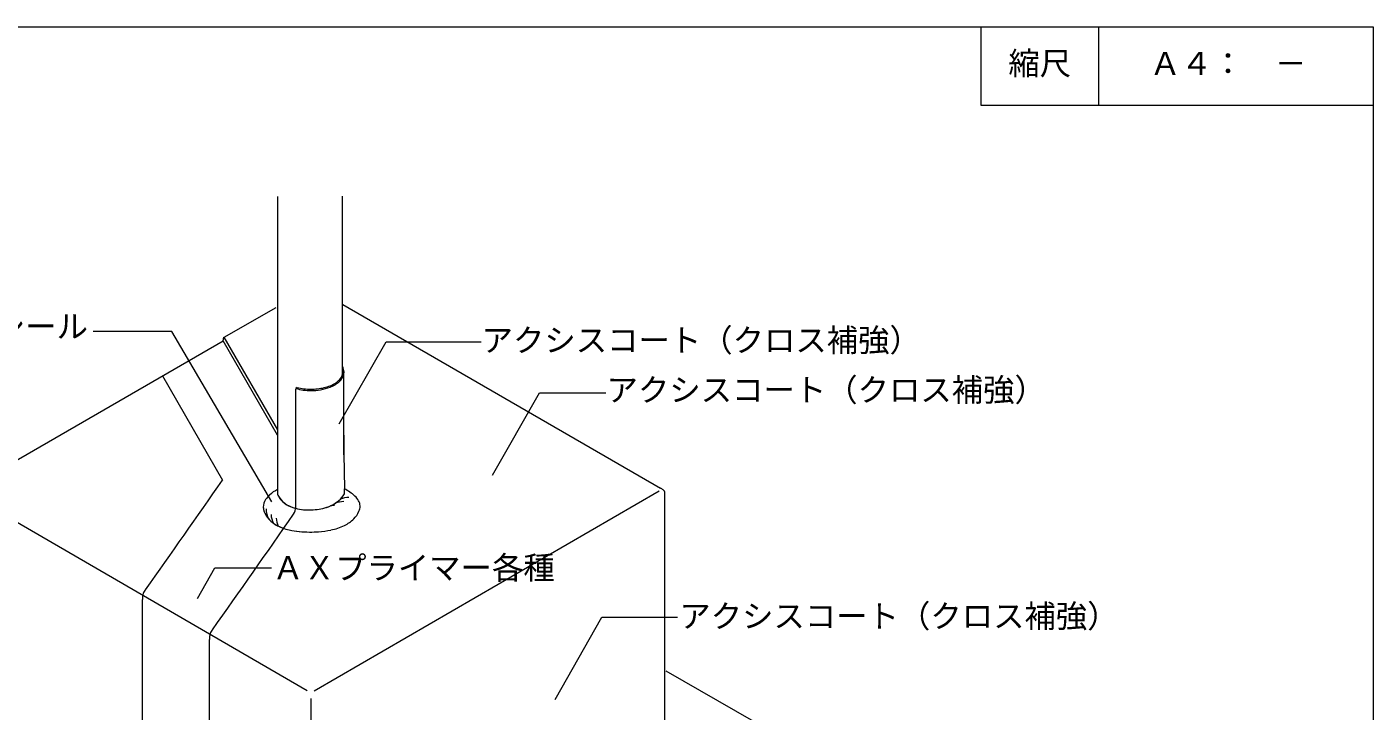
# Model space of a CAD drawing. Units: millimetres on the paper, with parts at other scales. Extents: x -135 to 135, y -94 to 92.
# Drawn here: x -36.6 to 135, y 4.7 to 92 of the extents above; entities that cross this region are included whole.
import ezdxf
from ezdxf.enums import TextEntityAlignment as Align

# ---------------------------------------------------------------- set-up
doc = ezdxf.new("R2010")
doc.units = ezdxf.units.MM
for name, color, linetype, lineweight in [('D-0', 7, 'Continuous', 18), ('E-0', 7, 'Continuous', 18), ('F-F', 7, 'Continuous', 9)]:
    doc.layers.add(name, color=color, linetype=linetype, lineweight=lineweight)
doc.styles.add('ＭＳ ゴシック', font='')
doc.styles.get('ＭＳ ゴシック').set_extended_font_data('MS Gothic')

msp = doc.modelspace()

# ---------------------------------------------------------------- linework, layer by layer
at = {"layer": 'D-0'}
for p, q in [((-4.696, 70.385), (-4.696, 32.485)), ((3.584, 47.656), (3.584, 70.425)), ((-11.496, 52.425), (-4.876, 56.205)), ((3.624, 56.585), (44.164, 33.185)), ((-4.696, 39.938), (-11.636, 51.965)), ((-11.516, 52.445), (-4.696, 40.617)), ((-2.356, 30.765), (-2.356, 45.865)), ((-2.196, 46.025), (-2.336, 45.885)), ((-4.676, 33.005), (-4.676, 32.405)), ((0.004, 7.345), (43.984, 32.825)), ((3.844, 32.445), (3.844, 33.085)), ((-21.917, -19.012), (-21.917, 18.966)), ((-13.376, -24.415), (-13.376, 13.865)), ((75.924, -7.975), (44.864, 9.845)), ((-0.416, -30.615), (-0.416, 6.365))]:
    msp.add_line(p, q, dxfattribs=at)
at = {"layer": 'D-0', "lineweight": 9}
for p, q in [((-11.636, 51.965), (-11.516, 52.445)), ((-19.359, 47.505), (-11.702, 34.209)), ((3.764, 39.925), (3.782, 47.734)), ((3.844, 32.445), (3.844, 33.085)), ((44.673, 32.381), (44.673, -6.861))]:
    msp.add_line(p, q, dxfattribs=at)
at = {"layer": 'D-0'}
for points in [[(-0.916, 7.345), (-44.816, 32.805), (-11.636, 51.965)], [(3.764, 39.925), (3.764, 39.405), (3.784, 38.125), (3.784, 37.545), (3.844, 33.085)]]:
    msp.add_lwpolyline(points, dxfattribs=at)
at = {"layer": 'D-0', "lineweight": 9}
msp.add_lwpolyline([(3.784, 37.445), (3.784, 38.125), (3.764, 39.405), (3.764, 39.925)], dxfattribs=at)
at = {"layer": 'D-0'}
for centre, radius, start, end in [((2.375, 47.955), 1.429, 0.38693, 32.21845), ((2.536, 47.948), 1.088, 0.89187, 15.61129), ((0.538, 49.88), 4.096, 291.18242, 310.82946), ((0.676, 49.704), 3.714, 291.40697, 305.17711), ((1.549, 48.53), 2.251, 304.2419, 322.03286), ((1.864, 48.25), 1.997, 312.61345, 340.46927), ((2.319, 47.977), 1.305, 320.36219, 359.44735), ((2.479, 47.97), 1.325, 342.9835, 359.74966), ((-0.419, 52.823), 7.198, 254.55292, 269.86292), ((-0.438, 52.938), 7.133, 255.73282, 270.01715), ((-0.421, 52.661), 7.037, 269.8735, 290.27563), ((-0.438, 53.356), 7.551, 270.0116, 276.5972), ((-0.152, 51.701), 5.875, 275.68087, 291.81866), ((-1397.004, 996.116), 1686.513, 324.64478, 325.22519), ((-2.832, 29.151), 4.272, 115.56944, 132.41995), ((1.436, 28.09), 5.545, 47.38492, 64.25823), ((43.115, 31.326), 2.134, 50.23923, 60.55924), ((43.983, 32.355), 0.788, 33.07855, 50.96541), ((44.044, 32.516), 0.658, 346.73235, 24.14831), ((-4.736, 30.756), 1.761, 147.00171, 179.7105), ((-3.893, 30.263), 2.736, 131.72205, 147.94468), ((-3.201, 32.902), 1.557, 198.64088, 209.0366), ((-2.259, 33.408), 2.626, 208.70885, 233.73878), ((-1.46, 34.396), 3.896, 232.85025, 256.69445), ((0.053, 35.269), 4.791, 285.5258, 314.03625), ((2.566, 28.832), 2.133, 90.06207, 103.62348), ((3.767, 28.589), 2.876, 90.06213, 112.55773), ((4.333, 29.579), 2.408, 87.83816, 114.7817), ((3.331, 30.222), 2.693, 30.15725, 46.36071), ((4.381, 30.863), 1.463, 1.62135, 29.0914), ((4.064, 30.937), 1.78, 336.76974, 358.97067), ((-1388.463, 991.015), 1686.513, 324.64478, 325.25647), ((-4.504, 30.868), 1.995, 182.97615, 200.52971), ((-3.342, 31.387), 3.266, 201.90454, 231.33812), ((-3.109, 30.58), 3.028, 181.04253, 205.74246), ((-2.877, 29.954), 2.643, 182.79824, 207.712), ((-1.89, 29.582), 2.975, 184.57566, 204.57278), ((-4.086, 30.809), 1.73, 326.91518, 358.52182), ((-0.579, 40.468), 10.063, 264.88534, 269.78866), ((-0.579, 37.915), 7.51, 269.71337, 284.76781), ((2.018, 32.303), 4.288, 295.54765, 314.60829), ((3.069, 31.306), 2.84, 313.65093, 337.84762), ((-2.251, 32.921), 5.146, 232.52759, 251.35946), ((-0.609, 41.527), 13.942, 263.13353, 269.9717), ((-0.601, 43.315), 15.73, 269.94471, 274.18824), ((-0.195, 38.839), 11.237, 273.78992, 281.87719), ((0.801, 34.619), 6.903, 281.00004, 296.37985), ((-19.319, 18.996), 2.598, 162.95091, 180.66737), ((-20.705, 19.408), 1.153, 134.80503, 162.33584), ((-10.778, 13.895), 2.598, 162.95091, 180.66737), ((-12.164, 14.307), 1.153, 134.80503, 162.33584)]:
    msp.add_arc(centre, radius, start, end, dxfattribs=at)
at = {"layer": 'D-0', "lineweight": 9}
for centre, radius, start, end in [((-2.832, 29.151), 4.272, 115.56944, 132.41995), ((1.436, 28.09), 5.545, 47.38492, 64.25823), ((-4.736, 30.756), 1.761, 147.00171, 179.7105), ((-3.893, 30.263), 2.736, 131.72205, 147.94468), ((-3.182, 32.899), 1.574, 198.30675, 208.72236), ((-2.275, 33.387), 2.603, 208.54491, 232.88414), ((-1.571, 34.235), 3.705, 232.11577, 253.48591), ((0.005, 35.412), 4.939, 285.58569, 309.3111), ((0.991, 34.094), 3.295, 310.55812, 329.96285), ((3.331, 30.222), 2.693, 30.15725, 46.36071), ((4.381, 30.863), 1.463, 1.62135, 29.0914), ((4.064, 30.937), 1.78, 336.76974, 358.97067), ((-4.013, 30.983), 2.493, 185.02588, 212.63597), ((-2.964, 31.782), 3.809, 214.24582, 240.44793), ((-0.785, 36.575), 6.173, 252.66707, 271.56838), ((-0.584, 37.865), 7.46, 269.74945, 284.87691), ((2.018, 32.303), 4.288, 295.54765, 314.60829), ((3.069, 31.306), 2.84, 313.65093, 337.84762), ((-1.755, 34.17), 6.484, 241.56466, 257.1555), ((-0.682, 39.687), 12.102, 258.00642, 270.3086), ((-0.601, 43.315), 15.73, 269.94471, 274.18824), ((-0.195, 38.839), 11.237, 273.78992, 281.87719), ((0.801, 34.619), 6.903, 281.00004, 296.37985)]:
    msp.add_arc(centre, radius, start, end, dxfattribs=at)
at = {"layer": 'E-0'}
for p, q in [((-18.153, 53.17), (-28.209, 53.17)), ((-5.42, 31.45), (-18.153, 53.17)), ((3.171, 41.364), (9.147, 51.84)), ((9.147, 51.84), (21.285, 51.84)), ((-14.908, 19.108), (-12.671, 23.029)), ((-12.671, 23.029), (-5.454, 23.029)), ((30.705, 6.239), (36.681, 16.715)), ((36.681, 16.715), (46.305, 16.715))]:
    msp.add_line(p, q, dxfattribs=at)
msp.add_lwpolyline([(22.744, 34.841), (28.72, 45.317), (37.163, 45.317)], dxfattribs=at)
at = {"layer": 'F-F'}
msp.add_line((100, 92), (100, 82), dxfattribs=at)
for points in [[(-135, 92), (135, 92), (135, -88), (-135, -88)], [(85, 92), (85, 82), (135, 82)]]:
    msp.add_lwpolyline(points, dxfattribs=at)

# ---------------------------------------------------------------- texts
at = {"layer": 'E-0', "style": 'ＭＳ ゴシック'}
for s, p in [('縮尺', (88.5, 85)), ('Ａ４：\u3000－', (106.5, 85)), ('ウレタンシール', (-56.852, 51.459)), ('アクシスコート（クロス補強）', (21.336, 49.708)), ('アクシスコート（クロス補強）', (37.272, 43.372)), ('ＡＸプライマー各種', (-5.345, 20.686)), ('アクシスコート（クロス補強）', (46.547, 14.52))]:
    msp.add_text(s, height=2.933, dxfattribs=at).set_placement(p, align=Align.BOTTOM_LEFT)

doc.saveas('drawing.dxf')
